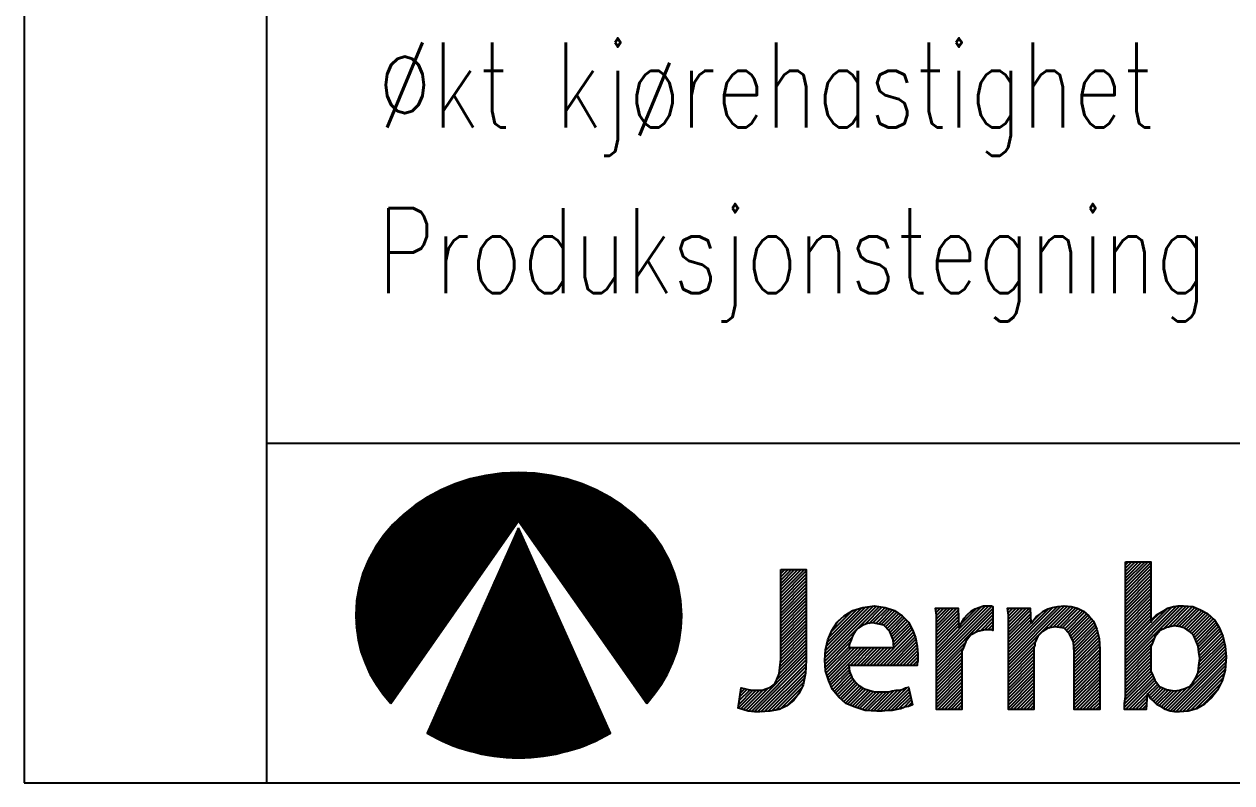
# Model space of a CAD drawing. Header units: millimetres. Extents: x 0 to 1800, y 0 to 2770.
# Drawn here: x 0 to 497.7, y 0 to 312.8 of the extents above; entities that cross this region are included whole.
import ezdxf
from ezdxf.enums import TextEntityAlignment as Align

# ---------------------------------------------------------------- set-up
doc = ezdxf.new("R2010")
doc.units = ezdxf.units.MM
for name, color, linetype in [('RAMME', 7, 'Continuous'), ('TITT-018', 4, 'Continuous'), ('TITT-035', 7, 'Continuous'), ('TITT-050', 5, 'Continuous'), ('TITT-TEKST25', 2, 'Continuous'), ('TITT-TEKST35', 7, 'Continuous'), ('TITT-TEKST50', 5, 'Continuous')]:
    doc.layers.add(name, color=color, linetype=linetype)
doc.styles.add('TITTEL', font='romans.shx', dxfattribs={"width": 0.65})

# ---------------------------------------------------------------- blocks, each defined once
blk = doc.blocks.new('*X2')
at = {"color": 0}
for p, q in [((1227.044, 64.384), (1228.322, 65.662)), ((1227.044, 64.561), (1228.145, 65.662)), ((1227.044, 64.738), (1227.968, 65.662)), ((1227.044, 64.914), (1227.792, 65.662)), ((1227.044, 65.091), (1227.615, 65.662)), ((1227.044, 65.268), (1227.438, 65.662)), ((1227.044, 65.445), (1227.261, 65.662)), ((1227.044, 65.621), (1227.085, 65.662)), ((1227.044, 64.207), (1228.416, 65.579)), ((1245.538, 64.846), (1246.769, 66.077)), ((1245.538, 65.023), (1246.592, 66.077)), ((1245.538, 65.2), (1246.415, 66.077)), ((1245.538, 65.377), (1246.238, 66.077)), ((1245.538, 65.553), (1246.062, 66.077)), ((1245.538, 65.73), (1245.885, 66.077)), ((1245.538, 65.907), (1245.708, 66.077)), ((1245.538, 64.67), (1246.909, 66.041)), ((1245.538, 64.493), (1246.909, 65.864)), ((1245.538, 64.316), (1246.909, 65.687)), ((1245.538, 64.139), (1246.909, 65.511)), ((1227.044, 64.03), (1228.416, 65.402)), ((1227.044, 63.854), (1228.416, 65.225)), ((1227.044, 63.677), (1228.416, 65.048)), ((1227.044, 63.5), (1228.416, 64.872)), ((1245.538, 63.962), (1246.909, 65.334)), ((1245.538, 63.786), (1246.909, 65.157)), ((1245.538, 63.609), (1246.909, 64.98)), ((1227.044, 63.323), (1228.416, 64.695)), ((1227.044, 63.147), (1228.416, 64.518)), ((1227.044, 62.97), (1228.416, 64.341)), ((1227.044, 62.793), (1228.416, 64.164)), ((1245.538, 63.432), (1246.909, 64.804)), ((1245.538, 63.255), (1246.909, 64.627)), ((1245.538, 63.079), (1246.909, 64.45)), ((1245.538, 62.902), (1246.909, 64.273)), ((1227.044, 62.616), (1228.416, 63.988)), ((1227.044, 62.439), (1228.416, 63.811)), ((1227.044, 62.263), (1228.416, 63.634)), ((1229.417, 60.746), (1232.341, 63.67)), ((1229.423, 60.929), (1232.186, 63.692)), ((1229.438, 61.121), (1232.018, 63.701)), ((1229.453, 61.312), (1231.814, 63.674)), ((1229.5, 61.537), (1231.61, 63.647)), ((1229.553, 61.766), (1231.396, 63.609)), ((1229.643, 62.033), (1231.14, 63.53)), ((1231.551, 62.703), (1232.496, 63.648)), ((1231.79, 62.766), (1232.65, 63.626)), ((1231.994, 62.793), (1232.783, 63.582)), ((1232.14, 62.762), (1232.916, 63.538)), ((1235.364, 63.511), (1235.436, 63.584)), ((1235.382, 63.352), (1235.613, 63.584)), ((1235.398, 60.893), (1238.213, 63.708)), ((1235.398, 61.07), (1238.036, 63.708)), ((1235.398, 60.716), (1238.376, 63.695)), ((1235.398, 61.247), (1237.823, 63.672)), ((1235.398, 62.484), (1236.497, 63.584)), ((1235.398, 62.661), (1236.32, 63.584)), ((1235.398, 62.838), (1236.144, 63.584)), ((1235.398, 63.015), (1235.967, 63.584)), ((1235.398, 63.191), (1235.79, 63.584)), ((1235.398, 60.54), (1238.431, 63.573)), ((1236.738, 62.764), (1237.543, 63.569)), ((1239.231, 63.49), (1239.326, 63.584)), ((1239.249, 63.331), (1239.502, 63.584)), ((1239.263, 60.692), (1242.276, 63.706)), ((1239.263, 60.516), (1242.435, 63.688)), ((1239.263, 60.869), (1242.08, 63.687)), ((1239.263, 61.046), (1241.877, 63.66)), ((1239.263, 61.223), (1241.671, 63.631)), ((1239.263, 62.46), (1240.386, 63.584)), ((1239.263, 62.637), (1240.209, 63.584)), ((1239.263, 62.814), (1240.033, 63.584)), ((1239.263, 62.99), (1239.856, 63.584)), ((1239.263, 63.167), (1239.679, 63.584)), ((1239.263, 61.399), (1241.417, 63.554)), ((1241.44, 62.516), (1242.594, 63.671)), ((1241.667, 62.567), (1242.74, 63.639)), ((1241.848, 62.571), (1242.881, 63.604)), ((1242, 62.546), (1243.012, 63.558)), ((1245.538, 62.725), (1246.909, 64.096)), ((1245.538, 62.548), (1246.909, 63.92)), ((1245.538, 62.371), (1246.909, 63.743)), ((1245.538, 60.604), (1248.643, 63.708)), ((1245.538, 60.78), (1248.466, 63.708)), ((1245.538, 60.957), (1248.274, 63.693)), ((1245.538, 61.134), (1248.053, 63.649)), ((1245.538, 62.195), (1246.909, 63.566)), ((1245.538, 61.311), (1247.792, 63.565)), ((1247.571, 62.46), (1248.807, 63.696)), ((1247.856, 62.568), (1248.97, 63.682)), ((1248.077, 62.612), (1249.133, 63.669)), ((1248.257, 62.615), (1249.264, 63.623)), ((1248.414, 62.596), (1249.39, 63.572)), ((1248.558, 62.563), (1249.516, 63.522)), ((1227.044, 62.086), (1228.416, 63.457)), ((1227.044, 61.909), (1228.416, 63.281)), ((1227.044, 61.732), (1228.416, 63.104)), ((1227.044, 61.556), (1228.416, 62.927)), ((1229.77, 62.336), (1230.863, 63.43)), ((1230.053, 62.797), (1230.205, 62.949)), ((1232.285, 62.731), (1233.049, 63.494)), ((1232.431, 62.7), (1233.175, 63.444)), ((1232.575, 62.666), (1233.279, 63.371)), ((1232.663, 62.578), (1233.383, 63.298)), ((1232.751, 62.49), (1233.487, 63.225)), ((1232.84, 62.401), (1233.588, 63.149)), ((1232.917, 62.302), (1233.676, 63.061)), ((1232.964, 62.172), (1233.765, 62.973)), ((1233.011, 62.042), (1233.853, 62.884)), ((1235.398, 62.307), (1236.566, 63.475)), ((1235.398, 60.363), (1238.431, 63.397)), ((1235.398, 62.131), (1236.572, 63.305)), ((1235.398, 61.954), (1236.579, 63.135)), ((1235.398, 61.777), (1236.586, 62.965)), ((1237.484, 62.272), (1238.431, 63.22)), ((1237.757, 62.368), (1238.431, 63.043)), ((1237.977, 62.412), (1238.431, 62.866)), ((1239.263, 62.283), (1240.433, 63.454)), ((1239.263, 62.107), (1240.442, 63.286)), ((1239.263, 61.93), (1240.451, 63.118)), ((1239.263, 61.753), (1240.46, 62.95)), ((1240.596, 62.909), (1240.989, 63.302)), ((1242.151, 62.52), (1243.13, 63.499)), ((1242.283, 62.475), (1243.248, 63.44)), ((1242.371, 62.387), (1243.352, 63.368)), ((1242.46, 62.298), (1243.447, 63.286)), ((1242.547, 62.209), (1243.542, 63.204)), ((1242.602, 62.088), (1243.63, 63.115)), ((1242.658, 61.966), (1243.712, 63.02)), ((1242.713, 61.845), (1243.793, 62.925)), ((1245.538, 62.018), (1246.909, 63.389)), ((1245.538, 61.841), (1246.909, 63.213)), ((1245.538, 61.664), (1246.909, 63.036)), ((1246.944, 62.894), (1247.35, 63.3)), ((1248.691, 62.519), (1249.635, 63.464)), ((1248.806, 62.458), (1249.749, 63.401)), ((1248.912, 62.387), (1249.863, 63.337)), ((1249.013, 62.311), (1249.97, 63.268)), ((1249.101, 62.223), (1250.064, 63.185)), ((1249.19, 62.134), (1250.158, 63.102)), ((1249.245, 62.013), (1250.251, 63.019)), ((1249.298, 61.889), (1250.337, 62.928)), ((1227.044, 61.379), (1228.416, 62.75)), ((1227.044, 61.202), (1228.416, 62.573)), ((1227.044, 61.025), (1228.416, 62.397)), ((1227.044, 60.848), (1228.416, 62.22)), ((1232.184, 60.508), (1234.105, 62.429)), ((1232.361, 60.508), (1234.156, 62.303)), ((1233.058, 61.913), (1233.928, 62.782)), ((1233.082, 61.76), (1233.987, 62.665)), ((1233.098, 61.599), (1234.046, 62.547)), ((1235.398, 61.6), (1236.593, 62.795)), ((1235.398, 61.424), (1236.6, 62.626)), ((1238.162, 62.42), (1238.431, 62.69)), ((1238.339, 62.42), (1238.431, 62.513)), ((1239.263, 61.576), (1240.468, 62.782)), ((1242.757, 61.712), (1243.859, 62.814)), ((1242.769, 61.548), (1243.91, 62.688)), ((1242.782, 61.383), (1243.96, 62.562)), ((1242.795, 61.219), (1244.008, 62.432)), ((1242.795, 61.043), (1244.043, 62.291)), ((1245.538, 61.488), (1246.909, 62.859)), ((1249.351, 61.765), (1250.403, 62.817)), ((1249.404, 61.641), (1250.469, 62.707)), ((1249.449, 61.51), (1250.536, 62.596)), ((1249.469, 61.353), (1250.596, 62.48)), ((1249.488, 61.195), (1250.651, 62.358)), ((1249.508, 61.038), (1250.706, 62.237)), ((1226.987, 60.261), (1228.416, 61.69)), ((1227.01, 60.46), (1228.416, 61.866)), ((1227.027, 60.655), (1228.416, 62.043)), ((1229.429, 60.581), (1230.876, 62.028)), ((1229.441, 60.416), (1230.774, 61.75)), ((1232.538, 60.508), (1234.207, 62.177)), ((1232.715, 60.508), (1234.257, 62.051)), ((1232.891, 60.508), (1234.293, 61.91)), ((1233.068, 60.508), (1234.32, 61.76)), ((1233.245, 60.508), (1234.347, 61.611)), ((1235.398, 60.186), (1236.956, 61.744)), ((1239.263, 60.339), (1240.714, 61.79)), ((1239.263, 60.162), (1240.669, 61.568)), ((1242.795, 60.866), (1244.078, 62.149)), ((1242.795, 60.689), (1244.114, 62.008)), ((1242.795, 60.512), (1244.133, 61.85)), ((1242.795, 60.336), (1244.145, 61.685)), ((1245.538, 60.427), (1247.09, 61.979)), ((1245.538, 60.25), (1246.973, 61.685)), ((1249.461, 60.284), (1250.866, 61.689)), ((1249.483, 60.483), (1250.833, 61.833)), ((1249.505, 60.682), (1250.8, 61.977)), ((1249.527, 60.881), (1250.762, 62.115)), ((1225.311, 58.055), (1228.416, 61.159)), ((1225.469, 58.035), (1228.416, 60.982)), ((1226.833, 59.753), (1228.416, 61.336)), ((1226.962, 60.059), (1228.416, 61.513)), ((1229.452, 60.251), (1230.711, 61.509)), ((1229.488, 60.11), (1230.842, 61.464)), ((1229.529, 59.975), (1231.019, 61.464)), ((1229.571, 59.84), (1231.196, 61.464)), ((1229.613, 59.704), (1231.372, 61.464)), ((1229.665, 59.58), (1231.549, 61.464)), ((1230.77, 60.508), (1231.726, 61.464)), ((1230.947, 60.508), (1231.903, 61.464)), ((1231.124, 60.508), (1232.08, 61.464)), ((1231.3, 60.508), (1232.256, 61.464)), ((1231.477, 60.508), (1232.433, 61.464)), ((1231.654, 60.508), (1232.61, 61.464)), ((1231.831, 60.508), (1232.787, 61.464)), ((1232.008, 60.508), (1232.963, 61.464)), ((1233.422, 60.508), (1234.367, 61.454)), ((1233.599, 60.508), (1234.382, 61.292)), ((1233.775, 60.508), (1234.397, 61.13)), ((1233.952, 60.508), (1234.4, 60.956)), ((1235.398, 60.009), (1236.838, 61.45)), ((1235.398, 59.833), (1236.769, 61.204)), ((1235.398, 59.656), (1236.769, 61.027)), ((1239.263, 59.985), (1240.634, 61.357)), ((1239.263, 59.808), (1240.634, 61.18)), ((1239.263, 59.632), (1240.634, 61.003)), ((1242.795, 60.159), (1244.156, 61.52)), ((1242.795, 59.982), (1244.166, 61.354)), ((1242.795, 59.805), (1244.166, 61.177)), ((1242.795, 59.629), (1244.166, 61)), ((1245.538, 60.073), (1246.909, 61.445)), ((1245.538, 59.897), (1246.909, 61.268)), ((1245.538, 59.72), (1246.909, 61.091)), ((1247.81, 58.103), (1250.923, 61.215)), ((1247.942, 58.058), (1250.934, 61.05)), ((1249.211, 59.681), (1250.911, 61.38)), ((1249.412, 60.058), (1250.899, 61.545)), ((1225.626, 58.016), (1228.416, 60.806)), ((1225.802, 58.015), (1228.405, 60.618)), ((1225.983, 58.02), (1228.394, 60.43)), ((1229.72, 59.459), (1230.709, 60.447)), ((1229.776, 59.337), (1230.729, 60.29)), ((1234.129, 60.508), (1234.4, 60.78)), ((1234.306, 60.508), (1234.359, 60.561)), ((1235.398, 59.479), (1236.769, 60.85)), ((1235.398, 59.302), (1236.769, 60.674)), ((1235.398, 59.125), (1236.769, 60.497)), ((1235.398, 58.949), (1236.769, 60.32)), ((1239.263, 59.455), (1240.634, 60.826)), ((1239.263, 59.278), (1240.634, 60.65)), ((1239.263, 59.101), (1240.634, 60.473)), ((1239.263, 58.925), (1240.634, 60.296)), ((1242.795, 59.452), (1244.166, 60.823)), ((1242.795, 59.275), (1244.166, 60.646)), ((1242.795, 59.098), (1244.166, 60.47)), ((1242.795, 58.921), (1244.166, 60.293)), ((1245.538, 59.543), (1246.909, 60.914)), ((1245.538, 59.366), (1246.909, 60.738)), ((1245.538, 59.189), (1246.909, 60.561)), ((1245.538, 59.013), (1246.909, 60.384)), ((1248.093, 58.032), (1250.935, 60.874)), ((1248.252, 58.015), (1250.924, 60.687)), ((1248.429, 58.015), (1250.913, 60.499)), ((1248.622, 58.031), (1250.902, 60.311)), ((1226.175, 58.034), (1228.383, 60.243)), ((1226.366, 58.049), (1228.365, 60.048)), ((1226.568, 58.074), (1228.321, 59.827)), ((1229.832, 59.216), (1230.757, 60.142)), ((1229.91, 59.118), (1230.811, 60.018)), ((1229.989, 59.02), (1230.864, 59.895)), ((1230.067, 58.922), (1230.933, 59.787)), ((1230.146, 58.824), (1231.004, 59.681)), ((1235.398, 58.772), (1236.769, 60.143)), ((1235.398, 58.595), (1236.769, 59.967)), ((1235.398, 58.418), (1236.769, 59.79)), ((1239.263, 58.748), (1240.634, 60.119)), ((1239.263, 58.571), (1240.634, 59.942)), ((1239.263, 58.394), (1240.634, 59.766)), ((1242.795, 58.745), (1244.166, 60.116)), ((1242.795, 58.568), (1244.166, 59.939)), ((1242.795, 58.391), (1244.166, 59.763)), ((1245.496, 58.441), (1247.012, 59.956)), ((1245.496, 58.264), (1247.066, 59.834)), ((1245.514, 58.636), (1246.957, 60.078)), ((1245.537, 58.835), (1246.909, 60.207)), ((1245.549, 58.14), (1247.122, 59.713)), ((1248.816, 58.049), (1250.848, 60.08)), ((1249.037, 58.093), (1250.777, 59.832)), ((1224.769, 58.219), (1225.728, 59.179)), ((1224.788, 58.416), (1225.551, 59.179)), ((1224.82, 58.625), (1225.399, 59.203)), ((1224.853, 58.834), (1225.249, 59.23)), ((1224.885, 59.042), (1225.102, 59.26)), ((1224.901, 58.175), (1225.905, 59.179)), ((1224.917, 59.251), (1224.96, 59.294)), ((1225.035, 58.132), (1226.099, 59.196)), ((1225.172, 58.093), (1226.372, 59.292)), ((1226.78, 58.109), (1228.277, 59.606)), ((1227.013, 58.165), (1228.193, 59.346)), ((1227.367, 58.342), (1228.046, 59.022)), ((1230.237, 58.737), (1231.084, 59.585)), ((1230.33, 58.654), (1231.173, 59.497)), ((1230.424, 58.571), (1231.265, 59.412)), ((1230.517, 58.488), (1231.371, 59.342)), ((1230.636, 58.43), (1231.477, 59.271)), ((1230.761, 58.378), (1231.611, 59.228)), ((1230.886, 58.326), (1231.748, 59.188)), ((1231.011, 58.274), (1231.886, 59.149)), ((1231.144, 58.23), (1232.023, 59.11)), ((1231.279, 58.189), (1232.186, 59.095)), ((1231.414, 58.147), (1232.362, 59.095)), ((1231.549, 58.106), (1232.539, 59.095)), ((1231.709, 58.089), (1232.716, 59.095)), ((1231.875, 58.078), (1232.903, 59.105)), ((1232.041, 58.067), (1233.132, 59.158)), ((1232.207, 58.056), (1233.329, 59.179)), ((1232.384, 58.056), (1233.526, 59.199)), ((1232.573, 58.069), (1233.832, 59.327)), ((1232.779, 58.098), (1233.924, 59.243)), ((1232.956, 58.098), (1233.955, 59.097)), ((1235.398, 58.242), (1236.769, 59.613)), ((1235.472, 58.14), (1236.769, 59.436)), ((1235.649, 58.14), (1236.769, 59.259)), ((1235.826, 58.14), (1236.769, 59.083)), ((1239.263, 58.217), (1240.634, 59.589)), ((1239.361, 58.14), (1240.634, 59.412)), ((1239.538, 58.14), (1240.634, 59.235)), ((1239.715, 58.14), (1240.634, 59.059)), ((1242.795, 58.214), (1244.166, 59.586)), ((1242.897, 58.14), (1244.166, 59.409)), ((1243.074, 58.14), (1244.166, 59.232)), ((1243.251, 58.14), (1244.166, 59.055)), ((1245.725, 58.14), (1247.197, 59.612)), ((1246.739, 58.977), (1247.273, 59.511)), ((1246.81, 58.87), (1247.349, 59.41)), ((1246.881, 58.764), (1247.461, 59.344)), ((1246.962, 58.669), (1247.583, 59.29)), ((1247.05, 58.58), (1247.705, 59.236)), ((1247.139, 58.492), (1247.846, 59.199)), ((1247.227, 58.404), (1247.993, 59.17)), ((1247.34, 58.34), (1248.14, 59.14)), ((1247.458, 58.281), (1248.34, 59.163)), ((1247.57, 58.217), (1248.566, 59.213)), ((1247.681, 58.15), (1248.846, 59.316)), ((1249.281, 58.159), (1250.667, 59.545)), ((1249.656, 58.358), (1250.49, 59.192)), ((1233.154, 58.119), (1233.987, 58.952)), ((1233.369, 58.158), (1234.018, 58.807)), ((1233.625, 58.237), (1234.05, 58.662)), ((1233.863, 58.298), (1234.082, 58.517)), ((1236.003, 58.14), (1236.769, 58.906)), ((1236.179, 58.14), (1236.769, 58.729)), ((1236.356, 58.14), (1236.769, 58.552)), ((1236.533, 58.14), (1236.769, 58.376)), ((1239.892, 58.14), (1240.634, 58.882)), ((1240.069, 58.14), (1240.634, 58.705)), ((1240.245, 58.14), (1240.634, 58.528)), ((1240.422, 58.14), (1240.634, 58.351)), ((1243.427, 58.14), (1244.166, 58.879)), ((1243.604, 58.14), (1244.166, 58.702)), ((1243.781, 58.14), (1244.166, 58.525)), ((1243.958, 58.14), (1244.166, 58.348)), ((1245.902, 58.14), (1246.7, 58.937)), ((1246.079, 58.14), (1246.69, 58.751)), ((1246.256, 58.14), (1246.681, 58.565)), ((1246.433, 58.14), (1246.672, 58.379)), ((1236.71, 58.14), (1236.769, 58.199)), ((1240.599, 58.14), (1240.634, 58.175)), ((1244.134, 58.14), (1244.166, 58.172)), ((1246.609, 58.14), (1246.663, 58.193))]:
    blk.add_line(p, q, dxfattribs=at)
blk = doc.blocks.new('*X1')
at = {"color": 0}
for p, q in [((1239.18, 90.66), (1258.64, 110.12)), ((1239.19, 90.49), (1258.85, 110.15)), ((1239.19, 90.85), (1258.43, 110.09)), ((1239.2, 90.16), (1259.26, 110.21)), ((1239.2, 90.32), (1259.05, 110.18)), ((1239.2, 91.04), (1258.22, 110.06)), ((1239.21, 89.99), (1259.44, 110.22)), ((1239.21, 91.23), (1258.01, 110.03)), ((1239.22, 89.82), (1259.63, 110.23)), ((1239.23, 89.65), (1259.81, 110.23)), ((1239.23, 91.41), (1257.8, 109.99)), ((1239.24, 89.48), (1259.99, 110.24)), ((1239.24, 91.6), (1257.6, 109.96)), ((1239.25, 89.15), (1260.36, 110.25)), ((1239.25, 89.31), (1260.18, 110.25)), ((1239.25, 91.79), (1257.39, 109.93)), ((1239.26, 88.98), (1260.55, 110.26)), ((1239.26, 91.98), (1257.18, 109.9)), ((1239.27, 92.17), (1256.97, 109.86)), ((1239.28, 92.36), (1256.74, 109.81)), ((1239.29, 88.82), (1260.73, 110.27)), ((1239.3, 92.55), (1256.52, 109.77)), ((1239.31, 88.67), (1260.91, 110.27)), ((1239.32, 92.74), (1256.29, 109.72)), ((1239.33, 88.52), (1261.1, 110.28)), ((1239.35, 88.36), (1261.28, 110.29)), ((1239.35, 92.95), (1256.07, 109.67)), ((1239.38, 88.21), (1261.46, 110.29)), ((1239.39, 93.17), (1255.85, 109.63)), ((1239.4, 88.05), (1261.64, 110.29)), ((1239.42, 87.9), (1261.81, 110.29)), ((1239.42, 93.38), (1255.62, 109.58)), ((1239.45, 87.75), (1261.98, 110.28)), ((1239.46, 93.59), (1255.4, 109.53)), ((1239.47, 87.59), (1262.15, 110.27)), ((1239.49, 87.44), (1262.32, 110.27)), ((1239.52, 87.29), (1262.49, 110.26)), ((1239.55, 87.14), (1262.66, 110.25)), ((1239.59, 87), (1262.83, 110.25)), ((1239.62, 86.86), (1263, 110.24)), ((1239.65, 86.72), (1263.17, 110.24)), ((1239.69, 86.57), (1263.34, 110.23)), ((1239.72, 86.43), (1263.51, 110.22)), ((1239.76, 86.29), (1263.69, 110.22)), ((1239.79, 86.14), (1263.85, 110.21)), ((1239.82, 86), (1264.01, 110.19)), ((1239.86, 85.86), (1264.16, 110.16)), ((1239.89, 85.72), (1264.31, 110.14)), ((1239.94, 85.59), (1264.47, 110.12)), ((1239.99, 85.46), (1264.62, 110.09)), ((1240.04, 85.33), (1264.78, 110.07)), ((1240.08, 85.2), (1264.93, 110.05)), ((1240.13, 85.07), (1265.08, 110.03)), ((1240.18, 84.94), (1265.24, 110)), ((1240.23, 84.81), (1265.39, 109.98)), ((1240.27, 84.68), (1265.55, 109.96)), ((1240.32, 84.55), (1265.7, 109.93)), ((1240.37, 84.43), (1265.85, 109.91)), ((1240.42, 84.3), (1266.01, 109.89)), ((1240.46, 84.17), (1266.16, 109.86)), ((1240.52, 84.04), (1266.3, 109.83)), ((1240.57, 83.92), (1266.45, 109.8)), ((1240.63, 83.8), (1266.59, 109.77)), ((1240.68, 83.68), (1266.74, 109.74)), ((1240.73, 83.55), (1266.88, 109.7)), ((1240.79, 83.43), (1267.03, 109.67)), ((1240.84, 83.31), (1267.17, 109.64)), ((1240.9, 83.19), (1267.32, 109.61)), ((1240.95, 83.06), (1267.47, 109.58)), ((1261.61, 103.54), (1267.61, 109.55)), ((1261.68, 103.44), (1267.76, 109.52)), ((1239.5, 93.81), (1255.17, 109.48)), ((1239.53, 94.02), (1254.95, 109.44)), ((1239.57, 94.23), (1254.7, 109.36)), ((1239.61, 94.45), (1254.43, 109.27)), ((1239.65, 94.66), (1254.17, 109.19)), ((1239.72, 94.91), (1253.91, 109.1)), ((1239.79, 95.16), (1253.65, 109.02)), ((1239.86, 95.41), (1253.38, 108.93)), ((1239.93, 95.66), (1253.12, 108.85)), ((1240.01, 95.91), (1252.86, 108.76)), ((1240.08, 96.16), (1252.55, 108.63)), ((1240.15, 96.4), (1252.24, 108.5)), ((1240.25, 96.68), (1251.94, 108.37)), ((1240.38, 96.98), (1251.63, 108.24)), ((1240.5, 97.28), (1251.32, 108.11)), ((1240.62, 97.58), (1251.01, 107.98)), ((1261.75, 103.34), (1267.9, 109.48)), ((1261.83, 103.23), (1268.05, 109.45)), ((1261.9, 103.13), (1268.19, 109.42)), ((1261.97, 103.03), (1268.33, 109.38)), ((1262.05, 102.92), (1268.46, 109.34)), ((1262.12, 102.82), (1268.59, 109.29)), ((1262.19, 102.71), (1268.73, 109.25)), ((1262.27, 102.61), (1268.86, 109.21)), ((1262.34, 102.51), (1269, 109.16)), ((1262.41, 102.4), (1269.13, 109.12)), ((1262.48, 102.3), (1269.26, 109.08)), ((1262.56, 102.2), (1269.4, 109.04)), ((1262.63, 102.09), (1269.53, 108.99)), ((1262.7, 101.99), (1269.67, 108.95)), ((1262.78, 101.88), (1269.8, 108.91)), ((1262.85, 101.78), (1269.93, 108.86)), ((1262.92, 101.68), (1270.07, 108.82)), ((1263, 101.57), (1270.2, 108.78)), ((1263.07, 101.47), (1270.33, 108.73)), ((1263.14, 101.37), (1270.45, 108.68)), ((1263.21, 101.26), (1270.58, 108.62)), ((1263.29, 101.16), (1270.7, 108.57)), ((1263.36, 101.05), (1270.83, 108.52)), ((1263.43, 100.95), (1270.95, 108.47)), ((1263.51, 100.85), (1271.07, 108.41)), ((1263.58, 100.74), (1271.2, 108.36)), ((1263.65, 100.64), (1271.32, 108.31)), ((1263.73, 100.53), (1271.45, 108.26)), ((1263.8, 100.43), (1271.57, 108.2)), ((1263.87, 100.33), (1271.69, 108.15)), ((1263.94, 100.22), (1271.82, 108.1)), ((1264.02, 100.12), (1271.94, 108.04)), ((1264.09, 100.02), (1272.07, 107.99)), ((1264.16, 99.91), (1272.19, 107.94)), ((1264.24, 99.81), (1272.31, 107.88)), ((1240.74, 97.88), (1250.66, 107.8)), ((1240.87, 98.18), (1250.28, 107.6)), ((1241.04, 98.53), (1249.9, 107.4)), ((1241.27, 98.94), (1249.52, 107.19)), ((1241.49, 99.34), (1249.15, 106.99)), ((1241.72, 99.74), (1248.67, 106.69)), ((1241.99, 100.19), (1248.15, 106.35)), ((1264.31, 99.7), (1272.42, 107.82)), ((1264.38, 99.6), (1272.54, 107.76)), ((1264.46, 99.5), (1272.65, 107.69)), ((1264.53, 99.39), (1272.77, 107.63)), ((1264.6, 99.29), (1272.88, 107.57)), ((1264.67, 99.19), (1273, 107.51)), ((1264.75, 99.08), (1273.11, 107.45)), ((1264.82, 98.98), (1273.23, 107.39)), ((1264.89, 98.87), (1273.34, 107.33)), ((1264.97, 98.77), (1273.46, 107.26)), ((1265.04, 98.67), (1273.58, 107.2)), ((1265.11, 98.56), (1273.69, 107.14)), ((1265.19, 98.46), (1273.81, 107.08)), ((1265.26, 98.36), (1273.92, 107.02)), ((1265.33, 98.25), (1274.04, 106.96)), ((1265.4, 98.15), (1274.15, 106.89)), ((1265.48, 98.04), (1274.25, 106.82)), ((1265.55, 97.94), (1274.36, 106.75)), ((1265.62, 97.84), (1274.47, 106.68)), ((1265.7, 97.73), (1274.57, 106.61)), ((1265.77, 97.63), (1274.68, 106.54)), ((1265.84, 97.52), (1274.79, 106.47)), ((1265.91, 97.42), (1274.89, 106.4)), ((1265.99, 97.32), (1275, 106.33)), ((1266.06, 97.21), (1275.11, 106.26)), ((1266.13, 97.11), (1275.21, 106.19)), ((1242.39, 100.77), (1247.64, 106.01)), ((1242.79, 101.34), (1246.99, 105.54)), ((1243.51, 102.24), (1246.15, 104.88)), ((1266.21, 97.01), (1275.32, 106.12)), ((1266.28, 96.9), (1275.43, 106.05)), ((1266.35, 96.8), (1275.53, 105.98)), ((1266.43, 96.69), (1275.64, 105.91)), ((1266.5, 96.59), (1275.75, 105.84)), ((1266.57, 96.49), (1275.85, 105.76)), ((1266.64, 96.38), (1275.95, 105.69)), ((1266.72, 96.28), (1276.05, 105.61)), ((1266.79, 96.18), (1276.15, 105.53)), ((1266.86, 96.07), (1276.25, 105.46)), ((1266.94, 95.97), (1276.35, 105.38)), ((1267.01, 95.86), (1276.45, 105.3)), ((1267.08, 95.76), (1276.55, 105.23)), ((1267.16, 95.66), (1276.65, 105.15)), ((1267.23, 95.55), (1276.75, 105.07)), ((1267.3, 95.45), (1276.85, 105)), ((1267.37, 95.35), (1276.95, 104.92)), ((1267.45, 95.24), (1277.05, 104.84)), ((1267.52, 95.14), (1277.15, 104.76)), ((1267.59, 95.03), (1277.25, 104.69)), ((1267.67, 94.93), (1277.35, 104.61)), ((1267.74, 94.83), (1277.44, 104.53)), ((1241.01, 82.94), (1261.14, 103.07)), ((1267.81, 94.72), (1277.53, 104.44)), ((1267.89, 94.62), (1277.62, 104.36)), ((1267.96, 94.51), (1277.71, 104.27)), ((1268.03, 94.41), (1277.8, 104.18)), ((1268.1, 94.31), (1277.89, 104.09)), ((1268.18, 94.2), (1277.98, 104.01)), ((1268.25, 94.1), (1278.07, 103.92)), ((1268.32, 94), (1278.16, 103.83)), ((1268.4, 93.89), (1278.25, 103.75)), ((1268.47, 93.79), (1278.34, 103.66)), ((1268.54, 93.68), (1278.43, 103.57)), ((1268.62, 93.58), (1278.52, 103.49)), ((1268.69, 93.48), (1278.61, 103.4)), ((1268.76, 93.37), (1278.7, 103.31)), ((1268.83, 93.27), (1278.79, 103.22)), ((1268.91, 93.17), (1278.88, 103.14)), ((1268.98, 93.06), (1278.96, 103.04)), ((1269.05, 92.96), (1279.04, 102.95)), ((1241.06, 82.82), (1260.72, 102.48)), ((1241.12, 82.7), (1260.31, 101.89)), ((1241.18, 82.58), (1259.9, 101.31)), ((1259.87, 98.97), (1262.18, 101.29)), ((1260.01, 99.29), (1262.13, 101.41)), ((1260.15, 99.61), (1262.07, 101.53)), ((1260.29, 99.93), (1262.02, 101.66)), ((1260.43, 100.25), (1261.96, 101.78)), ((1260.57, 100.57), (1261.91, 101.9)), ((1260.72, 100.88), (1261.86, 102.02)), ((1260.86, 101.2), (1261.8, 102.15)), ((1261, 101.52), (1261.75, 102.27)), ((1261.14, 101.84), (1261.69, 102.39)), ((1261.28, 102.16), (1261.64, 102.51)), ((1261.42, 102.48), (1261.58, 102.63)), ((1269.13, 92.85), (1279.12, 102.85)), ((1269.2, 92.75), (1279.2, 102.76)), ((1269.27, 92.65), (1279.29, 102.66)), ((1269.35, 92.54), (1279.37, 102.57)), ((1269.42, 92.44), (1279.45, 102.47)), ((1269.49, 92.34), (1279.53, 102.38)), ((1269.56, 92.23), (1279.61, 102.28)), ((1269.64, 92.13), (1279.7, 102.19)), ((1269.71, 92.02), (1279.78, 102.09)), ((1269.78, 91.92), (1279.86, 102)), ((1269.86, 91.82), (1279.94, 101.9)), ((1269.93, 91.71), (1280.02, 101.81)), ((1270, 91.61), (1280.1, 101.71)), ((1270.08, 91.5), (1280.18, 101.61)), ((1270.15, 91.4), (1280.26, 101.51)), ((1270.22, 91.3), (1280.33, 101.4)), ((1270.29, 91.19), (1280.4, 101.3)), ((1241.24, 82.47), (1259.49, 100.72)), ((1241.31, 82.36), (1259.08, 100.13)), ((1257.88, 94.52), (1262.95, 99.58)), ((1258.03, 94.83), (1262.89, 99.7)), ((1258.17, 95.15), (1262.84, 99.83)), ((1258.31, 95.47), (1262.78, 99.95)), ((1258.45, 95.79), (1262.73, 100.07)), ((1258.59, 96.11), (1262.68, 100.19)), ((1258.73, 96.43), (1262.62, 100.31)), ((1258.88, 96.75), (1262.57, 100.44)), ((1259.02, 97.06), (1262.51, 100.56)), ((1259.16, 97.38), (1262.46, 100.68)), ((1259.3, 97.7), (1262.4, 100.8)), ((1259.44, 98.02), (1262.35, 100.92)), ((1259.58, 98.34), (1262.29, 101.05)), ((1259.72, 98.66), (1262.24, 101.17)), ((1270.37, 91.09), (1280.47, 101.19)), ((1270.44, 90.99), (1280.54, 101.09)), ((1270.51, 90.88), (1280.62, 100.99)), ((1270.59, 90.78), (1280.69, 100.88)), ((1270.66, 90.67), (1280.76, 100.78)), ((1270.73, 90.57), (1280.83, 100.67)), ((1270.8, 90.47), (1280.91, 100.57)), ((1270.88, 90.36), (1280.98, 100.46)), ((1270.95, 90.26), (1281.05, 100.36)), ((1271.02, 90.16), (1281.12, 100.25)), ((1271.1, 90.05), (1281.2, 100.15)), ((1271.17, 89.95), (1281.27, 100.05)), ((1271.24, 89.84), (1281.33, 99.93)), ((1271.32, 89.74), (1281.4, 99.82)), ((1271.39, 89.64), (1281.46, 99.71)), ((1271.46, 89.53), (1281.52, 99.59)), ((1241.37, 82.25), (1258.66, 99.54)), ((1241.44, 82.14), (1258.25, 98.95)), ((1241.5, 82.03), (1257.84, 98.36)), ((1256.04, 90.38), (1263.66, 97.99)), ((1256.18, 90.7), (1263.6, 98.12)), ((1256.33, 91.01), (1263.55, 98.24)), ((1256.47, 91.33), (1263.5, 98.36)), ((1256.61, 91.65), (1263.44, 98.48)), ((1256.75, 91.97), (1263.39, 98.6)), ((1256.89, 92.29), (1263.33, 98.73)), ((1257.03, 92.61), (1263.28, 98.85)), ((1257.18, 92.92), (1263.22, 98.97)), ((1257.32, 93.24), (1263.17, 99.09)), ((1257.46, 93.56), (1263.11, 99.21)), ((1257.6, 93.88), (1263.06, 99.34)), ((1257.74, 94.2), (1263, 99.46)), ((1271.53, 89.43), (1281.59, 99.48)), ((1271.61, 89.33), (1281.65, 99.37)), ((1271.68, 89.22), (1281.71, 99.25)), ((1271.75, 89.12), (1281.78, 99.14)), ((1271.83, 89.01), (1281.84, 99.03)), ((1271.9, 88.91), (1281.9, 98.91)), ((1271.97, 88.81), (1281.97, 98.8)), ((1272.05, 88.7), (1282.03, 98.69)), ((1272.12, 88.6), (1282.09, 98.57)), ((1272.19, 88.49), (1282.16, 98.46)), ((1272.26, 88.39), (1282.22, 98.35)), ((1272.34, 88.29), (1282.28, 98.23)), ((1272.41, 88.18), (1282.33, 98.1)), ((1272.48, 88.08), (1282.38, 97.97)), ((1241.57, 81.92), (1257.43, 97.77)), ((1241.64, 81.8), (1257.01, 97.18)), ((1241.7, 81.69), (1256.6, 96.59)), ((1254.06, 85.92), (1264.42, 96.28)), ((1254.2, 86.24), (1264.37, 96.41)), ((1254.34, 86.56), (1264.32, 96.53)), ((1254.49, 86.88), (1264.26, 96.65)), ((1254.63, 87.19), (1264.21, 96.77)), ((1254.77, 87.51), (1264.15, 96.89)), ((1254.91, 87.83), (1264.1, 97.02)), ((1255.05, 88.15), (1264.04, 97.14)), ((1255.19, 88.47), (1263.99, 97.26)), ((1255.33, 88.79), (1263.93, 97.38)), ((1255.48, 89.1), (1263.88, 97.51)), ((1255.62, 89.42), (1263.82, 97.63)), ((1255.76, 89.74), (1263.77, 97.75)), ((1255.9, 90.06), (1263.71, 97.87)), ((1272.56, 87.98), (1282.43, 97.85)), ((1272.63, 87.87), (1282.48, 97.72)), ((1272.7, 87.77), (1282.53, 97.6)), ((1272.78, 87.66), (1282.58, 97.47)), ((1272.85, 87.56), (1282.63, 97.35)), ((1272.92, 87.46), (1282.69, 97.22)), ((1272.99, 87.35), (1282.74, 97.1)), ((1273.07, 87.25), (1282.79, 96.97)), ((1273.14, 87.15), (1282.84, 96.85)), ((1273.21, 87.04), (1282.89, 96.72)), ((1273.29, 86.94), (1282.94, 96.59)), ((1273.36, 86.83), (1282.99, 96.47)), ((1273.43, 86.73), (1283.03, 96.33)), ((1241.77, 81.58), (1256.19, 96)), ((1241.83, 81.47), (1255.78, 95.42)), ((1241.9, 81.36), (1255.37, 94.83)), ((1252.08, 81.46), (1265.19, 94.57)), ((1252.22, 81.78), (1265.14, 94.7)), ((1252.36, 82.1), (1265.08, 94.82)), ((1252.5, 82.42), (1265.03, 94.94)), ((1252.64, 82.74), (1264.97, 95.06)), ((1252.79, 83.05), (1264.92, 95.19)), ((1252.93, 83.37), (1264.86, 95.31)), ((1253.07, 83.69), (1264.81, 95.43)), ((1253.21, 84.01), (1264.75, 95.55)), ((1253.35, 84.33), (1264.7, 95.67)), ((1253.49, 84.65), (1264.64, 95.8)), ((1253.64, 84.96), (1264.59, 95.92)), ((1253.78, 85.28), (1264.53, 96.04)), ((1253.92, 85.6), (1264.48, 96.16)), ((1273.51, 86.63), (1283.07, 96.19)), ((1273.58, 86.52), (1283.11, 96.05)), ((1273.65, 86.42), (1283.15, 95.92)), ((1273.72, 86.32), (1283.19, 95.78)), ((1273.8, 86.21), (1283.23, 95.64)), ((1273.87, 86.11), (1283.27, 95.51)), ((1273.94, 86), (1283.31, 95.37)), ((1274.02, 85.9), (1283.35, 95.23)), ((1274.09, 85.8), (1283.39, 95.09)), ((1274.16, 85.69), (1283.43, 94.96)), ((1274.24, 85.59), (1283.47, 94.82)), ((1274.31, 85.48), (1283.51, 94.68)), ((1241.96, 81.25), (1254.95, 94.24)), ((1242.04, 81.14), (1254.54, 93.65)), ((1242.11, 81.04), (1254.13, 93.06)), ((1250.24, 77.32), (1265.9, 92.99)), ((1250.38, 77.64), (1265.85, 93.11)), ((1250.52, 77.96), (1265.79, 93.23)), ((1250.66, 78.28), (1265.74, 93.35)), ((1250.8, 78.6), (1265.68, 93.48)), ((1250.95, 78.92), (1265.63, 93.6)), ((1251.09, 79.23), (1265.57, 93.72)), ((1251.23, 79.55), (1265.52, 93.84)), ((1251.37, 79.87), (1265.46, 93.96)), ((1251.51, 80.19), (1265.41, 94.09)), ((1251.65, 80.51), (1265.35, 94.21)), ((1251.79, 80.83), (1265.3, 94.33)), ((1251.94, 81.14), (1265.24, 94.45)), ((1274.38, 85.38), (1283.54, 94.54)), ((1274.45, 85.28), (1283.56, 94.39)), ((1274.53, 85.17), (1283.59, 94.24)), ((1274.6, 85.07), (1283.61, 94.08)), ((1274.67, 84.97), (1283.64, 93.93)), ((1274.75, 84.86), (1283.67, 93.78)), ((1274.82, 84.76), (1283.69, 93.63)), ((1274.89, 84.65), (1283.72, 93.48)), ((1274.96, 84.55), (1283.74, 93.33)), ((1275.04, 84.45), (1283.77, 93.18)), ((1275.11, 84.34), (1283.79, 93.03)), ((1242.18, 80.93), (1253.72, 92.47)), ((1242.25, 80.83), (1253.31, 91.88)), ((1242.33, 80.73), (1252.89, 91.29)), ((1249.01, 74.5), (1266.39, 91.89)), ((1249.1, 74.78), (1266.34, 92.01)), ((1249.12, 74.44), (1266.45, 91.77)), ((1249.24, 74.38), (1266.5, 91.64)), ((1249.25, 75.09), (1266.28, 92.13)), ((1249.35, 74.32), (1266.56, 91.52)), ((1249.39, 75.41), (1266.23, 92.25)), ((1249.47, 74.26), (1266.61, 91.4)), ((1249.53, 75.73), (1266.17, 92.38)), ((1249.59, 74.2), (1266.67, 91.28)), ((1249.67, 76.05), (1266.12, 92.5)), ((1249.81, 76.37), (1266.06, 92.62)), ((1249.95, 76.69), (1266.01, 92.74)), ((1250.1, 77.01), (1265.96, 92.87)), ((1275.18, 84.24), (1283.82, 92.88)), ((1275.26, 84.14), (1283.85, 92.72)), ((1275.33, 84.03), (1283.86, 92.56)), ((1275.4, 83.93), (1283.87, 92.4)), ((1275.48, 83.82), (1283.88, 92.23)), ((1275.55, 83.72), (1283.89, 92.06)), ((1275.62, 83.62), (1283.9, 91.9)), ((1275.69, 83.51), (1283.91, 91.73)), ((1275.77, 83.41), (1283.92, 91.57)), ((1275.84, 83.31), (1283.93, 91.4)), ((1242.4, 80.62), (1252.48, 90.7)), ((1242.47, 80.52), (1252.07, 90.12)), ((1249.7, 74.14), (1266.72, 91.16)), ((1249.81, 74.07), (1266.78, 91.03)), ((1249.93, 74.01), (1266.83, 90.91)), ((1250.04, 73.94), (1266.88, 90.79)), ((1250.15, 73.88), (1266.94, 90.67)), ((1250.27, 73.82), (1266.99, 90.55)), ((1250.38, 73.75), (1267.05, 90.42)), ((1250.5, 73.7), (1267.1, 90.3)), ((1250.62, 73.64), (1267.16, 90.18)), ((1250.73, 73.58), (1267.21, 90.06)), ((1250.85, 73.52), (1267.27, 89.93)), ((1250.97, 73.46), (1267.32, 89.81)), ((1251.09, 73.4), (1267.38, 89.69)), ((1275.91, 83.2), (1283.94, 91.23)), ((1275.99, 83.1), (1283.96, 91.07)), ((1276.06, 82.99), (1283.97, 90.9)), ((1276.13, 82.89), (1283.98, 90.73)), ((1276.21, 82.79), (1283.97, 90.55)), ((1276.28, 82.68), (1283.96, 90.37)), ((1276.35, 82.58), (1283.96, 90.18)), ((1276.42, 82.47), (1283.95, 90)), ((1276.5, 82.37), (1283.94, 89.81)), ((1276.57, 82.27), (1283.93, 89.62)), ((1242.54, 80.41), (1251.66, 89.53)), ((1242.62, 80.31), (1251.24, 88.94)), ((1242.69, 80.21), (1250.83, 88.35)), ((1251.21, 73.34), (1267.43, 89.57)), ((1251.33, 73.29), (1267.49, 89.45)), ((1251.45, 73.23), (1267.54, 89.32)), ((1251.57, 73.17), (1267.6, 89.2)), ((1251.69, 73.12), (1267.65, 89.08)), ((1251.81, 73.06), (1267.7, 88.96)), ((1251.94, 73.01), (1267.76, 88.84)), ((1252.06, 72.96), (1267.81, 88.71)), ((1252.19, 72.91), (1267.87, 88.59)), ((1252.32, 72.86), (1267.92, 88.47)), ((1252.44, 72.81), (1267.98, 88.35)), ((1252.57, 72.76), (1268.03, 88.23)), ((1252.7, 72.72), (1268.09, 88.1)), ((1252.83, 72.67), (1268.14, 87.98)), ((1276.64, 82.16), (1283.92, 89.44)), ((1276.72, 82.06), (1283.91, 89.25)), ((1276.79, 81.96), (1283.9, 89.07)), ((1276.86, 81.85), (1283.88, 88.87)), ((1276.94, 81.75), (1283.85, 88.66)), ((1277.01, 81.64), (1283.82, 88.45)), ((1277.08, 81.54), (1283.79, 88.25)), ((1277.15, 81.44), (1283.76, 88.04)), ((1242.76, 80.1), (1250.42, 87.76)), ((1242.83, 80), (1250.01, 87.17)), ((1242.91, 79.89), (1249.6, 86.58)), ((1252.96, 72.62), (1268.2, 87.86)), ((1253.09, 72.57), (1268.25, 87.74)), ((1253.22, 72.53), (1268.31, 87.61)), ((1253.35, 72.48), (1268.36, 87.49)), ((1253.48, 72.43), (1268.42, 87.37)), ((1253.61, 72.39), (1268.47, 87.25)), ((1253.74, 72.35), (1268.52, 87.13)), ((1253.88, 72.3), (1268.58, 87)), ((1254.01, 72.26), (1268.63, 86.88)), ((1254.14, 72.22), (1268.69, 86.76)), ((1254.28, 72.18), (1268.74, 86.64)), ((1254.42, 72.14), (1268.8, 86.52)), ((1254.56, 72.11), (1268.85, 86.39)), ((1254.7, 72.07), (1268.91, 86.27)), ((1277.23, 81.33), (1283.72, 87.83)), ((1277.3, 81.23), (1283.69, 87.62)), ((1277.37, 81.13), (1283.66, 87.41)), ((1277.45, 81.02), (1283.62, 87.19)), ((1277.52, 80.92), (1283.56, 86.96)), ((1277.59, 80.81), (1283.51, 86.73)), ((1277.67, 80.71), (1283.45, 86.5)), ((1242.99, 79.8), (1249.18, 85.99)), ((1243.07, 79.7), (1248.77, 85.4)), ((1243.15, 79.6), (1248.36, 84.81)), ((1254.84, 72.03), (1268.96, 86.15)), ((1254.98, 71.99), (1269.02, 86.03)), ((1255.12, 71.96), (1269.07, 85.91)), ((1255.26, 71.92), (1269.13, 85.78)), ((1255.4, 71.88), (1269.18, 85.66)), ((1255.54, 71.85), (1269.24, 85.54)), ((1255.68, 71.81), (1269.29, 85.42)), ((1255.83, 71.78), (1269.34, 85.29)), ((1255.97, 71.74), (1269.4, 85.17)), ((1256.11, 71.7), (1269.45, 85.05)), ((1256.25, 71.67), (1269.51, 84.93)), ((1256.39, 71.63), (1269.56, 84.81)), ((1256.53, 71.6), (1269.62, 84.68)), ((1277.74, 80.61), (1283.4, 86.27)), ((1277.81, 80.5), (1283.34, 86.04)), ((1277.88, 80.4), (1283.29, 85.8)), ((1277.96, 80.3), (1283.2, 85.54)), ((1278.03, 80.19), (1283.1, 85.26)), ((1278.1, 80.09), (1282.99, 84.98)), ((1278.18, 79.98), (1282.89, 84.7)), ((1243.23, 79.51), (1247.95, 84.23)), ((1243.31, 79.41), (1247.53, 83.64)), ((1243.39, 79.31), (1247.12, 83.05)), ((1256.69, 71.58), (1269.67, 84.56)), ((1256.84, 71.55), (1269.73, 84.44)), ((1256.99, 71.53), (1269.78, 84.32)), ((1257.15, 71.5), (1269.84, 84.2)), ((1257.3, 71.48), (1269.89, 84.07)), ((1257.45, 71.46), (1269.95, 83.95)), ((1257.61, 71.43), (1270, 83.83)), ((1257.76, 71.41), (1270.06, 83.71)), ((1257.91, 71.39), (1270.11, 83.59)), ((1258.07, 71.36), (1270.16, 83.46)), ((1258.22, 71.34), (1270.22, 83.34)), ((1258.37, 71.32), (1270.27, 83.22)), ((1258.53, 71.3), (1270.33, 83.1)), ((1258.68, 71.27), (1270.38, 82.97)), ((1278.25, 79.88), (1282.79, 84.42)), ((1278.32, 79.78), (1282.68, 84.14)), ((1278.4, 79.67), (1282.54, 83.82)), ((1278.47, 79.57), (1282.4, 83.5)), ((1278.54, 79.46), (1282.26, 83.18)), ((1243.47, 79.22), (1246.71, 82.46)), ((1243.55, 79.12), (1246.3, 81.87)), ((1258.84, 71.25), (1270.44, 82.85)), ((1258.99, 71.23), (1270.49, 82.73)), ((1259.15, 71.21), (1270.55, 82.61)), ((1259.31, 71.2), (1270.6, 82.49)), ((1259.47, 71.18), (1270.66, 82.36)), ((1259.64, 71.17), (1270.71, 82.24)), ((1259.8, 71.15), (1270.77, 82.12)), ((1259.96, 71.14), (1270.82, 82)), ((1260.13, 71.13), (1270.88, 81.88)), ((1260.3, 71.12), (1270.93, 81.75)), ((1260.47, 71.12), (1270.98, 81.63)), ((1260.64, 71.11), (1271.04, 81.51)), ((1260.81, 71.11), (1271.09, 81.39)), ((1278.61, 79.36), (1282.12, 82.86)), ((1278.69, 79.26), (1281.94, 82.51)), ((1278.76, 79.15), (1281.68, 82.08)), ((1278.83, 79.05), (1281.43, 81.65)), ((1243.63, 79.03), (1245.89, 81.28)), ((1243.71, 78.93), (1245.47, 80.69)), ((1243.79, 78.83), (1245.06, 80.1)), ((1260.99, 71.11), (1271.15, 81.26)), ((1261.17, 71.11), (1271.2, 81.14)), ((1261.34, 71.11), (1271.26, 81.02)), ((1261.52, 71.11), (1271.31, 80.9)), ((1261.7, 71.11), (1271.37, 80.78)), ((1261.87, 71.11), (1271.42, 80.65)), ((1262.05, 71.11), (1271.48, 80.53)), ((1262.23, 71.11), (1271.53, 80.41)), ((1262.4, 71.11), (1271.59, 80.29)), ((1262.59, 71.11), (1271.64, 80.17)), ((1262.77, 71.12), (1271.7, 80.04)), ((1262.96, 71.13), (1271.75, 79.92)), ((1263.15, 71.14), (1271.8, 79.8)), ((1263.33, 71.15), (1271.86, 79.68)), ((1278.91, 78.95), (1281.17, 81.21)), ((1278.98, 78.84), (1280.76, 80.63)), ((1279.05, 78.74), (1280.36, 80.04)), ((1243.87, 78.74), (1244.65, 79.51)), ((1243.95, 78.64), (1244.24, 78.93)), ((1263.53, 71.17), (1271.91, 79.56)), ((1263.73, 71.19), (1271.97, 79.43)), ((1263.92, 71.21), (1272.02, 79.31)), ((1264.12, 71.23), (1272.08, 79.19)), ((1264.32, 71.26), (1272.13, 79.07)), ((1264.53, 71.29), (1272.19, 78.94)), ((1264.74, 71.32), (1272.24, 78.82)), ((1264.95, 71.35), (1272.3, 78.7)), ((1265.15, 71.38), (1272.35, 78.58)), ((1265.36, 71.41), (1272.41, 78.46)), ((1265.57, 71.44), (1272.46, 78.33)), ((1265.78, 71.47), (1272.52, 78.21)), ((1265.98, 71.5), (1272.57, 78.09)), ((1279.12, 78.63), (1279.58, 79.09)), ((1266.19, 71.54), (1272.62, 77.97)), ((1266.4, 71.57), (1272.68, 77.85)), ((1266.61, 71.6), (1272.73, 77.72)), ((1266.84, 71.65), (1272.79, 77.6)), ((1267.07, 71.71), (1272.84, 77.48)), ((1267.31, 71.77), (1272.9, 77.36)), ((1267.55, 71.83), (1272.95, 77.24)), ((1267.79, 71.89), (1273.01, 77.11)), ((1268.03, 71.96), (1273.06, 76.99)), ((1268.27, 72.02), (1273.12, 76.87)), ((1268.51, 72.08), (1273.17, 76.75)), ((1268.75, 72.15), (1273.23, 76.62)), ((1268.99, 72.21), (1273.28, 76.5)), ((1269.24, 72.28), (1273.34, 76.38)), ((1269.5, 72.37), (1273.39, 76.26)), ((1269.76, 72.45), (1273.45, 76.14)), ((1270.03, 72.55), (1273.5, 76.01)), ((1270.32, 72.66), (1273.55, 75.89)), ((1270.61, 72.77), (1273.61, 75.77)), ((1270.9, 72.89), (1273.66, 75.65)), ((1271.19, 73), (1273.72, 75.53)), ((1271.49, 73.13), (1273.77, 75.4)), ((1271.81, 73.27), (1273.83, 75.28)), ((1272.14, 73.41), (1273.88, 75.16)), ((1272.51, 73.61), (1273.94, 75.04)), ((1272.89, 73.81), (1273.99, 74.92)), ((1273.26, 74.01), (1274.05, 74.79)), ((1273.65, 74.22), (1274.1, 74.67)), ((1274.05, 74.45), (1274.16, 74.55))]:
    blk.add_line(p, q, dxfattribs=at)
blk = doc.blocks.new('TITF_JBV00')
at = {"layer": 'TITT-018', "linetype": 'Continuous'}
for p, q in [((-161.622, 12.528), (-162.233, 12.328)), ((-160.974, 12.665), (-161.622, 12.528)), ((-160.313, 12.765), (-160.974, 12.665)), ((-159.627, 12.789), (-160.313, 12.765)), ((-158.942, 12.765), (-159.627, 12.789)), ((-158.268, 12.665), (-158.942, 12.765)), ((-157.633, 12.528), (-158.268, 12.665)), ((-157.009, 12.328), (-157.633, 12.528)), ((-162.819, 12.079), (-163.38, 11.78)), ((-162.233, 12.328), (-162.819, 12.079)), ((-156.423, 12.079), (-157.009, 12.328)), ((-155.862, 11.78), (-156.423, 12.079)), ((-163.38, 11.78), (-163.891, 11.443)), ((-155.351, 11.443), (-155.862, 11.78)), ((-164.365, 11.069), (-164.801, 10.645)), ((-163.891, 11.443), (-164.365, 11.069)), ((-154.865, 11.069), (-155.351, 11.443)), ((-154.428, 10.645), (-154.865, 11.069)), ((-164.801, 10.645), (-165.188, 10.196)), ((-164.889, 3.277), (-159.627, 10.795)), ((-159.627, 10.795), (-154.341, 3.277)), ((-154.042, 10.196), (-154.428, 10.645)), ((-165.188, 10.196), (-165.525, 9.71)), ((-153.705, 9.71), (-154.042, 10.196)), ((-165.525, 9.71), (-165.811, 9.199)), ((-153.419, 9.199), (-153.705, 9.71)), ((-165.811, 9.199), (-166.036, 8.65)), ((-153.194, 8.65), (-153.419, 9.199)), ((-166.036, 8.65), (-166.198, 8.089)), ((-153.032, 8.089), (-153.194, 8.65)), ((-166.198, 8.089), (-166.298, 7.503)), ((-152.932, 7.503), (-153.032, 8.089)), ((-166.298, 7.503), (-166.335, 6.905)), ((-152.895, 6.905), (-152.932, 7.503)), ((-166.335, 6.905), (-166.31, 6.394)), ((-152.92, 6.394), (-152.895, 6.905)), ((-166.31, 6.394), (-166.235, 5.895)), ((-152.995, 5.895), (-152.92, 6.394)), ((-166.235, 5.895), (-166.123, 5.421)), ((-153.107, 5.421), (-152.995, 5.895)), ((-166.123, 5.421), (-165.948, 4.947)), ((-153.281, 4.947), (-153.107, 5.421)), ((-165.948, 4.947), (-165.749, 4.499)), ((-165.749, 4.499), (-165.5, 4.075)), ((-153.73, 4.075), (-153.481, 4.499)), ((-153.481, 4.499), (-153.281, 4.947)), ((-165.5, 4.075), (-165.213, 3.663)), ((-154.017, 3.663), (-153.73, 4.075)), ((-165.213, 3.663), (-164.889, 3.277)), ((-154.341, 3.277), (-154.017, 3.663))]:
    blk.add_line(p, q, dxfattribs=at)
blk.add_lwpolyline([(-159.627, 10.52), (-163.393, 2.055), (-163.181, 1.943), (-162.981, 1.831), (-162.757, 1.718), (-162.545, 1.619), (-162.32, 1.531), (-162.084, 1.444), (-161.859, 1.369), (-161.622, 1.307), (-161.385, 1.245), (-161.136, 1.182), (-160.899, 1.145), (-160.65, 1.107), (-160.4, 1.07), (-160.139, 1.045), (-159.889, 1.033), (-159.627, 1.033), (-159.366, 1.033), (-159.104, 1.045), (-158.842, 1.07), (-158.593, 1.107), (-158.343, 1.145), (-158.094, 1.182), (-157.845, 1.245), (-157.608, 1.307), (-157.371, 1.369), (-157.134, 1.444), (-156.91, 1.531), (-156.685, 1.619), (-156.461, 1.718), (-156.249, 1.831), (-156.037, 1.943), (-155.837, 2.055), (-159.627, 10.52)], dxfattribs=at)
at = {"layer": 'TITT-035', "linetype": 'Continuous'}
for points in [[(-134.618, 9.117), (-133.565, 9.117), (-133.565, 6.628), (-133.565, 6.628), (-133.469, 6.787), (-133.342, 6.915), (-133.182, 7.011), (-133.022, 7.106), (-132.863, 7.202), (-132.639, 7.266), (-132.448, 7.298), (-132.224, 7.298), (-131.841, 7.266), (-131.522, 7.138), (-131.235, 6.979), (-130.948, 6.723), (-130.756, 6.404), (-130.597, 6.053), (-130.501, 5.638), (-130.469, 5.191), (-130.501, 4.649), (-130.629, 4.202), (-130.82, 3.819), (-131.075, 3.5), (-131.363, 3.245), (-131.682, 3.053), (-132.033, 2.957), (-132.384, 2.925), (-132.576, 2.925), (-132.767, 2.957), (-132.959, 3.021), (-133.118, 3.117), (-133.31, 3.213), (-133.437, 3.34), (-133.565, 3.468), (-133.693, 3.659), (-133.725, 3.659), (-133.757, 3.021), (-134.65, 3.021), (-134.65, 3.276), (-134.618, 3.564), (-134.618, 3.883), (-134.618, 4.202), (-134.618, 9.117)], [(-148.821, 8.798), (-147.768, 8.798), (-147.768, 5.064), (-147.8, 4.521), (-147.896, 4.042), (-148.055, 3.691), (-148.279, 3.404), (-148.566, 3.181), (-148.885, 3.021), (-149.268, 2.957), (-149.683, 2.925), (-149.906, 2.925), (-150.162, 2.957), (-150.385, 3.021), (-150.577, 3.085), (-150.449, 3.915), (-150.321, 3.883), (-150.162, 3.851), (-149.97, 3.819), (-149.811, 3.819), (-149.587, 3.819), (-149.396, 3.883), (-149.236, 3.947), (-149.077, 4.074), (-148.981, 4.266), (-148.885, 4.489), (-148.853, 4.745), (-148.821, 5.096), (-148.821, 8.798)], [(-146.013, 4.84), (-145.981, 4.585), (-145.885, 4.362), (-145.757, 4.17), (-145.598, 4.011), (-145.406, 3.883), (-145.183, 3.819), (-144.959, 3.755), (-144.704, 3.755), (-144.544, 3.755), (-144.353, 3.755), (-144.225, 3.787), (-144.066, 3.819), (-143.938, 3.819), (-143.81, 3.851), (-143.683, 3.915), (-143.555, 3.947), (-143.395, 3.213), (-143.555, 3.149), (-143.715, 3.117), (-143.874, 3.053), (-144.034, 3.021), (-144.225, 2.989), (-144.417, 2.989), (-144.64, 2.957), (-144.864, 2.957), (-145.342, 2.989), (-145.757, 3.117), (-146.14, 3.276), (-146.428, 3.532), (-146.683, 3.851), (-146.842, 4.202), (-146.97, 4.617), (-147.002, 5.064), (-146.97, 5.479), (-146.874, 5.894), (-146.715, 6.277), (-146.491, 6.628), (-146.204, 6.883), (-145.853, 7.106), (-145.438, 7.234), (-144.959, 7.298), (-144.512, 7.234), (-144.129, 7.106), (-143.81, 6.883), (-143.555, 6.628), (-143.395, 6.309), (-143.268, 5.989), (-143.204, 5.638), (-143.172, 5.287), (-143.172, 5.16), (-143.172, 5.032), (-143.204, 4.936), (-143.204, 4.84), (-146.013, 4.84)], [(-142.406, 5.862), (-142.406, 6.245), (-142.406, 6.596), (-142.406, 6.915), (-142.438, 7.202), (-141.512, 7.202), (-141.48, 6.404), (-141.448, 6.404), (-141.353, 6.628), (-141.257, 6.787), (-141.129, 6.947), (-140.97, 7.075), (-140.81, 7.17), (-140.651, 7.234), (-140.459, 7.298), (-140.299, 7.298), (-140.236, 7.298), (-140.172, 7.298), (-140.14, 7.298), (-140.076, 7.266), (-140.076, 6.277), (-140.14, 6.309), (-140.236, 6.309), (-140.299, 6.309), (-140.395, 6.309), (-140.714, 6.245), (-141.002, 6.085), (-141.193, 5.83), (-141.321, 5.511), (-141.353, 5.447), (-141.353, 5.351), (-141.353, 5.287), (-141.353, 5.191), (-141.353, 3.021), (-142.406, 3.021), (-142.406, 5.862)], [(-139.438, 5.957), (-139.438, 6.309), (-139.438, 6.628), (-139.438, 6.915), (-139.47, 7.202), (-138.544, 7.202), (-138.512, 6.596), (-138.48, 6.596), (-138.384, 6.723), (-138.289, 6.851), (-138.161, 6.947), (-138.001, 7.075), (-137.81, 7.17), (-137.618, 7.234), (-137.395, 7.266), (-137.14, 7.298), (-136.852, 7.266), (-136.597, 7.202), (-136.342, 7.075), (-136.118, 6.883), (-135.927, 6.66), (-135.799, 6.34), (-135.703, 5.957), (-135.672, 5.511), (-135.672, 3.021), (-136.725, 3.021), (-136.725, 5.383), (-136.757, 5.798), (-136.916, 6.149), (-137.14, 6.372), (-137.523, 6.436), (-137.81, 6.372), (-138.033, 6.245), (-138.225, 6.053), (-138.321, 5.83), (-138.353, 5.766), (-138.353, 5.67), (-138.384, 5.574), (-138.384, 5.479), (-138.384, 3.021), (-139.438, 3.021), (-139.438, 5.957)], [(-144.161, 5.574), (-144.193, 5.894), (-144.321, 6.245), (-144.576, 6.5), (-145.023, 6.596), (-145.247, 6.564), (-145.438, 6.5), (-145.63, 6.372), (-145.757, 6.245), (-145.853, 6.085), (-145.917, 5.894), (-145.981, 5.734), (-146.013, 5.574), (-144.161, 5.574)], [(-133.565, 4.777), (-133.565, 4.713), (-133.565, 4.649), (-133.565, 4.585), (-133.533, 4.521), (-133.405, 4.234), (-133.214, 3.979), (-132.927, 3.851), (-132.607, 3.787), (-132.384, 3.819), (-132.161, 3.883), (-131.969, 3.979), (-131.841, 4.138), (-131.714, 4.33), (-131.618, 4.553), (-131.586, 4.84), (-131.554, 5.128), (-131.586, 5.383), (-131.618, 5.638), (-131.714, 5.862), (-131.81, 6.085), (-131.969, 6.245), (-132.161, 6.372), (-132.352, 6.436), (-132.607, 6.468), (-132.927, 6.404), (-133.182, 6.277), (-133.405, 6.021), (-133.533, 5.702), (-133.565, 5.638), (-133.565, 5.574), (-133.565, 5.511), (-133.565, 5.447), (-133.565, 4.777)]]:
    blk.add_lwpolyline(points, dxfattribs=at)
at = {"layer": 'TITT-050'}
for p, q in [((-170, 0), (-170, 49)), ((-170, 14), (0, 14))]:
    blk.add_line(p, q, dxfattribs=at)
at = {"layer": 'TITT-018'}
for name, p, xscale, yscale, zscale in [('*X1', (-538.089, -20.299), 0.3000000000000114, 0.3000000000000114, 0.3000000000000114), ('*X2', (-1091.191, -41.63), 0.7679999999999723, 0.7679999999999723, 0.7679999999999723)]:
    blk.add_blockref(name, p, dxfattribs=dict(at, xscale=xscale, yscale=yscale, zscale=zscale))
at = {"layer": 'TITT-TEKST25', "style": 'TITTEL', "width": 0.65}
for tag, p in [('2A', (-166, 55.16)), ('2C', (-55, 55.16)), ('2D', (-39, 55.16)), ('2E', (-23, 55.16)), ('2F', (-7.5, 55.16))]:
    blk.add_attdef(tag, text='', height=2.5, dxfattribs=at).set_placement(p, align=Align.CENTER)
for tag, p in [('2B', (-160.941, 55.16)), ('3B', (-29.941, 45)), ('3C', (-29.941, 40)), ('3D', (-29.941, 35)), ('3E', (-45.941, 30)), ('3F', (-45.941, 25)), ('3G', (-45.941, 20)), ('3H', (-45.941, 15))]:
    blk.add_attdef(tag, p, '', height=2.5, dxfattribs=at)
at = {"layer": 'TITT-TEKST35', "style": 'TITTEL', "width": 0.75}
for tag, p in [('1A', (-165.437, 39.483)), ('1B', (-165.437, 33.468)), ('1C', (-165.437, 27.021)), ('1D', (-165.437, 20.192))]:
    blk.add_attdef(tag, p, '', height=3.5, dxfattribs=at)
blk.add_attdef('3A', text='', height=3.5, dxfattribs=at).set_placement((-56.159, 38.525), align=Align.CENTER)
at = {"layer": 'TITT-TEKST50', "style": 'TITTEL', "width": 0.65}
blk.add_attdef('4A', (-57.323, 2.998), '', height=5, dxfattribs=at)
blk.add_attdef('4B', text='', height=5, dxfattribs=at).set_placement((-7, 2.998), align=Align.CENTER)

msp = doc.modelspace()

# ---------------------------------------------------------------- linework, layer by layer
at = {"layer": 'RAMME'}
msp.add_lwpolyline([(0, 0), (1800, 0), (1800, 2770), (0, 2770)], close=True, dxfattribs=at)

# ---------------------------------------------------------------- block references
at = {"layer": 'RAMME', "ltscale": 5}
ref = msp.add_blockref('TITF_JBV00', (1800, 0), dxfattribs=dict(at, xscale=10, yscale=10, zscale=10))
ref.add_attrib('1C', 'Økt kjørehastighet', (145.63, 270.21), dxfattribs={"layer": 'TITT-TEKST35', "height": 35, "style": 'TITTEL', "width": 0.75})
ref.add_attrib('1D', 'Produksjonstegning', (145.63, 201.92), dxfattribs={"layer": 'TITT-TEKST35', "height": 35, "style": 'TITTEL', "width": 0.75})

doc.saveas('drawing.dxf')
